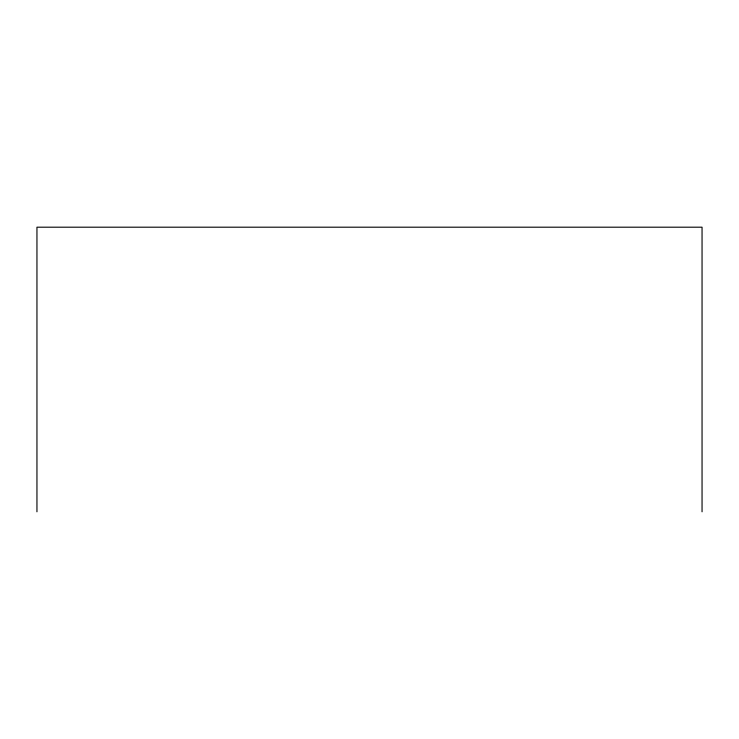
<?xml version="1.0" encoding="UTF-8"?>
<svg xmlns="http://www.w3.org/2000/svg" width="739" height="739" viewBox="0 0 739 739"><rect width="100%" height="100%" fill="white"/><g stroke="black" fill="none" stroke-linecap="round" stroke-linejoin="round"><path stroke-width="1.11" d="M702.05 511.804L702.05 227.196L36.95 227.196L36.95 511.804"/></g></svg>
